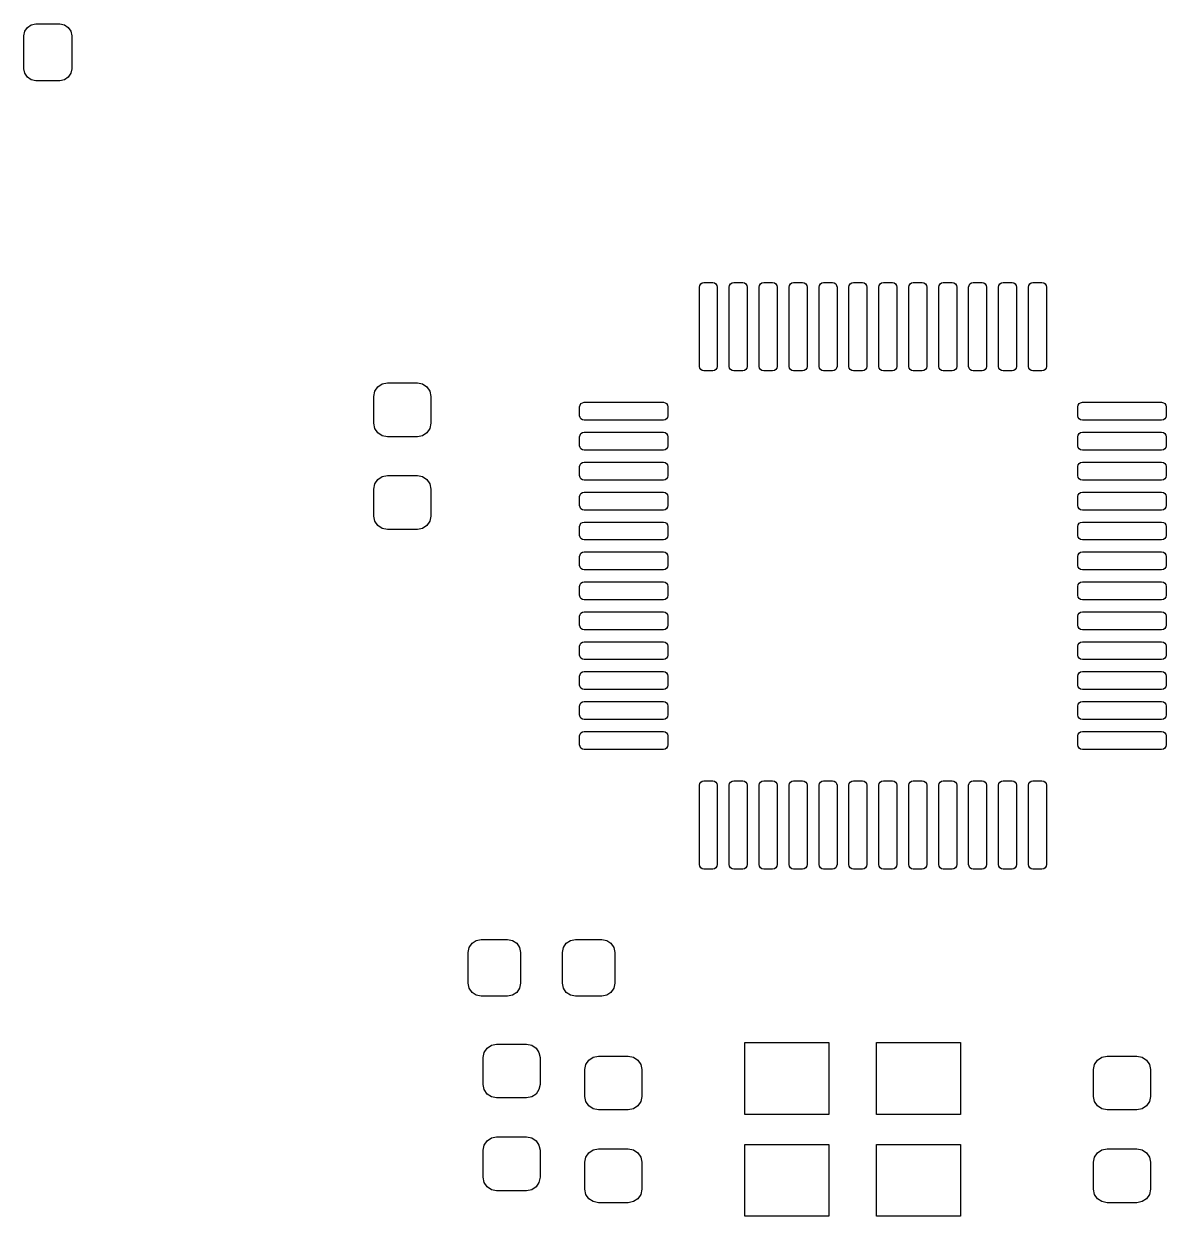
# Model space of a CAD drawing. Extents: x 107.3 to 199.4, y -97.4 to -51.6.
# Drawn here: x 130.15 to 149.24, y -95.95 to -76.02 of the extents above; entities that cross this region are included whole.
import ezdxf

# ---------------------------------------------------------------- set-up
doc = ezdxf.new("R2010")
doc.units = 0
doc.layers.add('BLACK', color=7, linetype='CONTINUOUS')

msp = doc.modelspace()

# ---------------------------------------------------------------- linework, layer by layer
at = {"layer": 'BLACK', "linetype": 'CONTINUOUS'}
for p, q in [((130.165224, -76.148463), (130.208579, -76.083579)), ((130.208579, -76.083579), (130.273463, -76.040224)), ((130.273463, -76.040224), (130.35, -76.025)), ((130.35, -76.025), (130.75, -76.025)), ((130.75, -76.025), (130.826537, -76.040224)), ((130.826537, -76.040224), (130.891421, -76.083579)), ((130.891421, -76.083579), (130.934776, -76.148463)), ((130.15, -76.225), (130.165224, -76.148463)), ((130.15, -76.775), (130.15, -76.225)), ((130.934776, -76.148463), (130.95, -76.225)), ((130.95, -76.225), (130.95, -76.775)), ((130.165224, -76.851537), (130.15, -76.775)), ((130.208579, -76.916421), (130.165224, -76.851537)), ((130.934776, -76.851537), (130.891421, -76.916421)), ((130.95, -76.775), (130.934776, -76.851537)), ((130.273463, -76.959776), (130.208579, -76.916421)), ((130.35, -76.975), (130.273463, -76.959776)), ((130.75, -76.975), (130.35, -76.975)), ((130.826537, -76.959776), (130.75, -76.975)), ((130.891421, -76.916421), (130.826537, -76.959776)), ((141.4375, -80.425), (141.443209, -80.396299)), ((141.4375, -81.75), (141.4375, -80.425)), ((141.443209, -80.396299), (141.459467, -80.371967)), ((141.459467, -80.371967), (141.483799, -80.355709)), ((141.483799, -80.355709), (141.5125, -80.35)), ((141.5125, -80.35), (141.6625, -80.35)), ((141.6625, -80.35), (141.691201, -80.355709)), ((141.691201, -80.355709), (141.715533, -80.371967)), ((141.715533, -80.371967), (141.731791, -80.396299)), ((141.731791, -80.396299), (141.7375, -80.425)), ((141.7375, -80.425), (141.7375, -81.75)), ((141.9375, -80.425), (141.943209, -80.396299)), ((141.9375, -81.75), (141.9375, -80.425)), ((141.943209, -80.396299), (141.959467, -80.371967)), ((141.959467, -80.371967), (141.983799, -80.355709)), ((141.983799, -80.355709), (142.0125, -80.35)), ((142.0125, -80.35), (142.1625, -80.35)), ((142.1625, -80.35), (142.191201, -80.355709)), ((142.191201, -80.355709), (142.215533, -80.371967)), ((142.215533, -80.371967), (142.231791, -80.396299)), ((142.231791, -80.396299), (142.2375, -80.425)), ((142.2375, -80.425), (142.2375, -81.75)), ((142.4375, -80.425), (142.443209, -80.396299)), ((142.4375, -81.75), (142.4375, -80.425)), ((142.443209, -80.396299), (142.459467, -80.371967)), ((142.459467, -80.371967), (142.483799, -80.355709)), ((142.483799, -80.355709), (142.5125, -80.35)), ((142.5125, -80.35), (142.6625, -80.35)), ((142.6625, -80.35), (142.691201, -80.355709)), ((142.691201, -80.355709), (142.715533, -80.371967)), ((142.715533, -80.371967), (142.731791, -80.396299)), ((142.731791, -80.396299), (142.7375, -80.425)), ((142.7375, -80.425), (142.7375, -81.75)), ((142.9375, -80.425), (142.943209, -80.396299)), ((142.9375, -81.75), (142.9375, -80.425)), ((142.943209, -80.396299), (142.959467, -80.371967)), ((142.959467, -80.371967), (142.983799, -80.355709)), ((142.983799, -80.355709), (143.0125, -80.35)), ((143.0125, -80.35), (143.1625, -80.35)), ((143.1625, -80.35), (143.191201, -80.355709)), ((143.191201, -80.355709), (143.215533, -80.371967)), ((143.215533, -80.371967), (143.231791, -80.396299)), ((143.231791, -80.396299), (143.2375, -80.425)), ((143.2375, -80.425), (143.2375, -81.75)), ((143.4375, -80.425), (143.443209, -80.396299)), ((143.4375, -81.75), (143.4375, -80.425)), ((143.443209, -80.396299), (143.459467, -80.371967)), ((143.459467, -80.371967), (143.483799, -80.355709)), ((143.483799, -80.355709), (143.5125, -80.35)), ((143.5125, -80.35), (143.6625, -80.35)), ((143.6625, -80.35), (143.691201, -80.355709)), ((143.691201, -80.355709), (143.715533, -80.371967)), ((143.715533, -80.371967), (143.731791, -80.396299)), ((143.731791, -80.396299), (143.7375, -80.425)), ((143.7375, -80.425), (143.7375, -81.75)), ((143.9375, -80.425), (143.943209, -80.396299)), ((143.9375, -81.75), (143.9375, -80.425)), ((143.943209, -80.396299), (143.959467, -80.371967)), ((143.959467, -80.371967), (143.983799, -80.355709)), ((143.983799, -80.355709), (144.0125, -80.35)), ((144.0125, -80.35), (144.1625, -80.35)), ((144.1625, -80.35), (144.191201, -80.355709)), ((144.191201, -80.355709), (144.215533, -80.371967)), ((144.215533, -80.371967), (144.231791, -80.396299)), ((144.231791, -80.396299), (144.2375, -80.425)), ((144.2375, -80.425), (144.2375, -81.75)), ((144.4375, -80.425), (144.443209, -80.396299)), ((144.4375, -81.75), (144.4375, -80.425)), ((144.443209, -80.396299), (144.459467, -80.371967)), ((144.459467, -80.371967), (144.483799, -80.355709)), ((144.483799, -80.355709), (144.5125, -80.35)), ((144.5125, -80.35), (144.6625, -80.35)), ((144.6625, -80.35), (144.691201, -80.355709)), ((144.691201, -80.355709), (144.715533, -80.371967)), ((144.715533, -80.371967), (144.731791, -80.396299)), ((144.731791, -80.396299), (144.7375, -80.425)), ((144.7375, -80.425), (144.7375, -81.75)), ((144.9375, -80.425), (144.943209, -80.396299)), ((144.9375, -81.75), (144.9375, -80.425)), ((144.943209, -80.396299), (144.959467, -80.371967)), ((144.959467, -80.371967), (144.983799, -80.355709)), ((144.983799, -80.355709), (145.0125, -80.35)), ((145.0125, -80.35), (145.1625, -80.35)), ((145.1625, -80.35), (145.191201, -80.355709)), ((145.191201, -80.355709), (145.215533, -80.371967)), ((145.215533, -80.371967), (145.231791, -80.396299)), ((145.231791, -80.396299), (145.2375, -80.425)), ((145.2375, -80.425), (145.2375, -81.75)), ((145.4375, -80.425), (145.443209, -80.396299)), ((145.4375, -81.75), (145.4375, -80.425)), ((145.443209, -80.396299), (145.459467, -80.371967)), ((145.459467, -80.371967), (145.483799, -80.355709)), ((145.483799, -80.355709), (145.5125, -80.35)), ((145.5125, -80.35), (145.6625, -80.35)), ((145.6625, -80.35), (145.691201, -80.355709)), ((145.691201, -80.355709), (145.715533, -80.371967)), ((145.715533, -80.371967), (145.731791, -80.396299)), ((145.731791, -80.396299), (145.7375, -80.425)), ((145.7375, -80.425), (145.7375, -81.75)), ((145.9375, -80.425), (145.943209, -80.396299)), ((145.9375, -81.75), (145.9375, -80.425)), ((145.943209, -80.396299), (145.959467, -80.371967)), ((145.959467, -80.371967), (145.983799, -80.355709)), ((145.983799, -80.355709), (146.0125, -80.35)), ((146.0125, -80.35), (146.1625, -80.35)), ((146.1625, -80.35), (146.191201, -80.355709)), ((146.191201, -80.355709), (146.215533, -80.371967)), ((146.215533, -80.371967), (146.231791, -80.396299)), ((146.231791, -80.396299), (146.2375, -80.425)), ((146.2375, -80.425), (146.2375, -81.75)), ((146.4375, -80.425), (146.443209, -80.396299)), ((146.4375, -81.75), (146.4375, -80.425)), ((146.443209, -80.396299), (146.459467, -80.371967)), ((146.459467, -80.371967), (146.483799, -80.355709)), ((146.483799, -80.355709), (146.5125, -80.35)), ((146.5125, -80.35), (146.6625, -80.35)), ((146.6625, -80.35), (146.691201, -80.355709)), ((146.691201, -80.355709), (146.715533, -80.371967)), ((146.715533, -80.371967), (146.731791, -80.396299)), ((146.731791, -80.396299), (146.7375, -80.425)), ((146.7375, -80.425), (146.7375, -81.75)), ((146.9375, -80.425), (146.943209, -80.396299)), ((146.9375, -81.75), (146.9375, -80.425)), ((146.943209, -80.396299), (146.959467, -80.371967)), ((146.959467, -80.371967), (146.983799, -80.355709)), ((146.983799, -80.355709), (147.0125, -80.35)), ((147.0125, -80.35), (147.1625, -80.35)), ((147.1625, -80.35), (147.191201, -80.355709)), ((147.191201, -80.355709), (147.215533, -80.371967)), ((147.215533, -80.371967), (147.231791, -80.396299)), ((147.231791, -80.396299), (147.2375, -80.425)), ((147.2375, -80.425), (147.2375, -81.75)), ((141.443209, -81.778701), (141.4375, -81.75)), ((141.459467, -81.803033), (141.443209, -81.778701)), ((141.483799, -81.819291), (141.459467, -81.803033)), ((141.5125, -81.825), (141.483799, -81.819291)), ((141.6625, -81.825), (141.5125, -81.825)), ((141.691201, -81.819291), (141.6625, -81.825)), ((141.715533, -81.803033), (141.691201, -81.819291)), ((141.731791, -81.778701), (141.715533, -81.803033)), ((141.7375, -81.75), (141.731791, -81.778701)), ((141.943209, -81.778701), (141.9375, -81.75)), ((141.959467, -81.803033), (141.943209, -81.778701)), ((141.983799, -81.819291), (141.959467, -81.803033)), ((142.0125, -81.825), (141.983799, -81.819291)), ((142.1625, -81.825), (142.0125, -81.825)), ((142.191201, -81.819291), (142.1625, -81.825)), ((142.215533, -81.803033), (142.191201, -81.819291)), ((142.231791, -81.778701), (142.215533, -81.803033)), ((142.2375, -81.75), (142.231791, -81.778701)), ((142.443209, -81.778701), (142.4375, -81.75)), ((142.459467, -81.803033), (142.443209, -81.778701)), ((142.483799, -81.819291), (142.459467, -81.803033)), ((142.5125, -81.825), (142.483799, -81.819291)), ((142.6625, -81.825), (142.5125, -81.825)), ((142.691201, -81.819291), (142.6625, -81.825)), ((142.715533, -81.803033), (142.691201, -81.819291)), ((142.731791, -81.778701), (142.715533, -81.803033)), ((142.7375, -81.75), (142.731791, -81.778701)), ((142.943209, -81.778701), (142.9375, -81.75)), ((142.959467, -81.803033), (142.943209, -81.778701)), ((142.983799, -81.819291), (142.959467, -81.803033)), ((143.0125, -81.825), (142.983799, -81.819291)), ((143.1625, -81.825), (143.0125, -81.825)), ((143.191201, -81.819291), (143.1625, -81.825)), ((143.215533, -81.803033), (143.191201, -81.819291)), ((143.231791, -81.778701), (143.215533, -81.803033)), ((143.2375, -81.75), (143.231791, -81.778701)), ((143.443209, -81.778701), (143.4375, -81.75)), ((143.459467, -81.803033), (143.443209, -81.778701)), ((143.483799, -81.819291), (143.459467, -81.803033)), ((143.5125, -81.825), (143.483799, -81.819291)), ((143.6625, -81.825), (143.5125, -81.825)), ((143.691201, -81.819291), (143.6625, -81.825)), ((143.715533, -81.803033), (143.691201, -81.819291)), ((143.731791, -81.778701), (143.715533, -81.803033)), ((143.7375, -81.75), (143.731791, -81.778701)), ((143.943209, -81.778701), (143.9375, -81.75)), ((143.959467, -81.803033), (143.943209, -81.778701)), ((143.983799, -81.819291), (143.959467, -81.803033)), ((144.0125, -81.825), (143.983799, -81.819291)), ((144.1625, -81.825), (144.0125, -81.825)), ((144.191201, -81.819291), (144.1625, -81.825)), ((144.215533, -81.803033), (144.191201, -81.819291)), ((144.231791, -81.778701), (144.215533, -81.803033)), ((144.2375, -81.75), (144.231791, -81.778701)), ((144.443209, -81.778701), (144.4375, -81.75)), ((144.459467, -81.803033), (144.443209, -81.778701)), ((144.483799, -81.819291), (144.459467, -81.803033)), ((144.5125, -81.825), (144.483799, -81.819291)), ((144.6625, -81.825), (144.5125, -81.825)), ((144.691201, -81.819291), (144.6625, -81.825)), ((144.715533, -81.803033), (144.691201, -81.819291)), ((144.731791, -81.778701), (144.715533, -81.803033)), ((144.7375, -81.75), (144.731791, -81.778701)), ((144.943209, -81.778701), (144.9375, -81.75)), ((144.959467, -81.803033), (144.943209, -81.778701)), ((144.983799, -81.819291), (144.959467, -81.803033)), ((145.0125, -81.825), (144.983799, -81.819291)), ((145.1625, -81.825), (145.0125, -81.825)), ((145.191201, -81.819291), (145.1625, -81.825)), ((145.215533, -81.803033), (145.191201, -81.819291)), ((145.231791, -81.778701), (145.215533, -81.803033)), ((145.2375, -81.75), (145.231791, -81.778701)), ((145.443209, -81.778701), (145.4375, -81.75)), ((145.459467, -81.803033), (145.443209, -81.778701)), ((145.483799, -81.819291), (145.459467, -81.803033)), ((145.5125, -81.825), (145.483799, -81.819291)), ((145.6625, -81.825), (145.5125, -81.825)), ((145.691201, -81.819291), (145.6625, -81.825)), ((145.715533, -81.803033), (145.691201, -81.819291)), ((145.731791, -81.778701), (145.715533, -81.803033)), ((145.7375, -81.75), (145.731791, -81.778701)), ((145.943209, -81.778701), (145.9375, -81.75)), ((145.959467, -81.803033), (145.943209, -81.778701)), ((145.983799, -81.819291), (145.959467, -81.803033)), ((146.0125, -81.825), (145.983799, -81.819291)), ((146.1625, -81.825), (146.0125, -81.825)), ((146.191201, -81.819291), (146.1625, -81.825)), ((146.215533, -81.803033), (146.191201, -81.819291)), ((146.231791, -81.778701), (146.215533, -81.803033)), ((146.2375, -81.75), (146.231791, -81.778701)), ((146.443209, -81.778701), (146.4375, -81.75)), ((146.459467, -81.803033), (146.443209, -81.778701)), ((146.483799, -81.819291), (146.459467, -81.803033)), ((146.5125, -81.825), (146.483799, -81.819291)), ((146.6625, -81.825), (146.5125, -81.825)), ((146.691201, -81.819291), (146.6625, -81.825)), ((146.715533, -81.803033), (146.691201, -81.819291)), ((146.731791, -81.778701), (146.715533, -81.803033)), ((146.7375, -81.75), (146.731791, -81.778701)), ((146.943209, -81.778701), (146.9375, -81.75)), ((146.959467, -81.803033), (146.943209, -81.778701)), ((146.983799, -81.819291), (146.959467, -81.803033)), ((147.0125, -81.825), (146.983799, -81.819291)), ((147.1625, -81.825), (147.0125, -81.825)), ((147.191201, -81.819291), (147.1625, -81.825)), ((147.215533, -81.803033), (147.191201, -81.819291)), ((147.231791, -81.778701), (147.215533, -81.803033)), ((147.2375, -81.75), (147.231791, -81.778701)), ((136.017127, -82.163896), (136.065901, -82.090901)), ((136.065901, -82.090901), (136.138896, -82.042127)), ((136.138896, -82.042127), (136.225, -82.025)), ((136.225, -82.025), (136.725, -82.025)), ((136.725, -82.025), (136.811104, -82.042127)), ((136.811104, -82.042127), (136.884099, -82.090901)), ((136.884099, -82.090901), (136.932873, -82.163896)), ((136, -82.25), (136.017127, -82.163896)), ((136, -82.7), (136, -82.25)), ((136.932873, -82.163896), (136.95, -82.25)), ((136.95, -82.25), (136.95, -82.7)), ((139.4375, -82.425), (139.443209, -82.396299)), ((139.4375, -82.575), (139.4375, -82.425)), ((139.443209, -82.396299), (139.459467, -82.371967)), ((139.459467, -82.371967), (139.483799, -82.355709)), ((139.483799, -82.355709), (139.5125, -82.35)), ((139.5125, -82.35), (140.8375, -82.35)), ((140.8375, -82.35), (140.866201, -82.355709)), ((140.866201, -82.355709), (140.890533, -82.371967)), ((140.890533, -82.371967), (140.906791, -82.396299)), ((140.906791, -82.396299), (140.9125, -82.425)), ((140.9125, -82.425), (140.9125, -82.575)), ((147.7625, -82.425), (147.768209, -82.396299)), ((147.7625, -82.575), (147.7625, -82.425)), ((147.768209, -82.396299), (147.784467, -82.371967)), ((147.784467, -82.371967), (147.808799, -82.355709)), ((147.808799, -82.355709), (147.8375, -82.35)), ((147.8375, -82.35), (149.1625, -82.35)), ((149.1625, -82.35), (149.191201, -82.355709)), ((149.191201, -82.355709), (149.215533, -82.371967)), ((149.215533, -82.371967), (149.231791, -82.396299)), ((149.231791, -82.396299), (149.2375, -82.425)), ((149.2375, -82.425), (149.2375, -82.575)), ((139.443209, -82.603701), (139.4375, -82.575)), ((139.459467, -82.628033), (139.443209, -82.603701)), ((139.483799, -82.644291), (139.459467, -82.628033)), ((139.5125, -82.65), (139.483799, -82.644291)), ((140.8375, -82.65), (139.5125, -82.65)), ((140.866201, -82.644291), (140.8375, -82.65)), ((140.890533, -82.628033), (140.866201, -82.644291)), ((140.906791, -82.603701), (140.890533, -82.628033)), ((140.9125, -82.575), (140.906791, -82.603701)), ((147.768209, -82.603701), (147.7625, -82.575)), ((147.784467, -82.628033), (147.768209, -82.603701)), ((147.808799, -82.644291), (147.784467, -82.628033)), ((147.8375, -82.65), (147.808799, -82.644291)), ((149.1625, -82.65), (147.8375, -82.65)), ((149.191201, -82.644291), (149.1625, -82.65)), ((149.215533, -82.628033), (149.191201, -82.644291)), ((149.231791, -82.603701), (149.215533, -82.628033)), ((149.2375, -82.575), (149.231791, -82.603701)), ((136.017127, -82.786104), (136, -82.7)), ((136.065901, -82.859099), (136.017127, -82.786104)), ((136.138896, -82.907873), (136.065901, -82.859099)), ((136.884099, -82.859099), (136.811104, -82.907873)), ((136.932873, -82.786104), (136.884099, -82.859099)), ((136.95, -82.7), (136.932873, -82.786104)), ((139.443209, -82.896299), (139.459467, -82.871967)), ((139.459467, -82.871967), (139.483799, -82.855709)), ((139.483799, -82.855709), (139.5125, -82.85)), ((139.5125, -82.85), (140.8375, -82.85)), ((140.8375, -82.85), (140.866201, -82.855709)), ((140.866201, -82.855709), (140.890533, -82.871967)), ((140.890533, -82.871967), (140.906791, -82.896299)), ((147.768209, -82.896299), (147.784467, -82.871967)), ((147.784467, -82.871967), (147.808799, -82.855709)), ((147.808799, -82.855709), (147.8375, -82.85)), ((147.8375, -82.85), (149.1625, -82.85)), ((149.1625, -82.85), (149.191201, -82.855709)), ((149.191201, -82.855709), (149.215533, -82.871967)), ((149.215533, -82.871967), (149.231791, -82.896299)), ((136.225, -82.925), (136.138896, -82.907873)), ((136.725, -82.925), (136.225, -82.925)), ((136.811104, -82.907873), (136.725, -82.925)), ((139.4375, -82.925), (139.443209, -82.896299)), ((139.4375, -83.075), (139.4375, -82.925)), ((139.443209, -83.103701), (139.4375, -83.075)), ((140.906791, -82.896299), (140.9125, -82.925)), ((140.9125, -83.075), (140.906791, -83.103701)), ((140.9125, -82.925), (140.9125, -83.075)), ((147.7625, -82.925), (147.768209, -82.896299)), ((147.7625, -83.075), (147.7625, -82.925)), ((147.768209, -83.103701), (147.7625, -83.075)), ((149.231791, -82.896299), (149.2375, -82.925)), ((149.2375, -83.075), (149.231791, -83.103701)), ((149.2375, -82.925), (149.2375, -83.075)), ((139.459467, -83.128033), (139.443209, -83.103701)), ((139.483799, -83.144291), (139.459467, -83.128033)), ((139.5125, -83.15), (139.483799, -83.144291)), ((140.8375, -83.15), (139.5125, -83.15)), ((140.866201, -83.144291), (140.8375, -83.15)), ((140.890533, -83.128033), (140.866201, -83.144291)), ((140.906791, -83.103701), (140.890533, -83.128033)), ((147.784467, -83.128033), (147.768209, -83.103701)), ((147.808799, -83.144291), (147.784467, -83.128033)), ((147.8375, -83.15), (147.808799, -83.144291)), ((149.1625, -83.15), (147.8375, -83.15)), ((149.191201, -83.144291), (149.1625, -83.15)), ((149.215533, -83.128033), (149.191201, -83.144291)), ((149.231791, -83.103701), (149.215533, -83.128033)), ((139.4375, -83.425), (139.443209, -83.396299)), ((139.4375, -83.575), (139.4375, -83.425)), ((139.443209, -83.396299), (139.459467, -83.371967)), ((139.459467, -83.371967), (139.483799, -83.355709)), ((139.483799, -83.355709), (139.5125, -83.35)), ((139.5125, -83.35), (140.8375, -83.35)), ((140.8375, -83.35), (140.866201, -83.355709)), ((140.866201, -83.355709), (140.890533, -83.371967)), ((140.890533, -83.371967), (140.906791, -83.396299)), ((140.906791, -83.396299), (140.9125, -83.425)), ((140.9125, -83.425), (140.9125, -83.575)), ((147.7625, -83.425), (147.768209, -83.396299)), ((147.7625, -83.575), (147.7625, -83.425)), ((147.768209, -83.396299), (147.784467, -83.371967)), ((147.784467, -83.371967), (147.808799, -83.355709)), ((147.808799, -83.355709), (147.8375, -83.35)), ((147.8375, -83.35), (149.1625, -83.35)), ((149.1625, -83.35), (149.191201, -83.355709)), ((149.191201, -83.355709), (149.215533, -83.371967)), ((149.215533, -83.371967), (149.231791, -83.396299)), ((149.231791, -83.396299), (149.2375, -83.425)), ((149.2375, -83.425), (149.2375, -83.575)), ((136.017127, -83.713896), (136.065901, -83.640901)), ((136.065901, -83.640901), (136.138896, -83.592127)), ((136.138896, -83.592127), (136.225, -83.575)), ((136.225, -83.575), (136.725, -83.575)), ((136.725, -83.575), (136.811104, -83.592127)), ((136.811104, -83.592127), (136.884099, -83.640901)), ((136.884099, -83.640901), (136.932873, -83.713896)), ((139.443209, -83.603701), (139.4375, -83.575)), ((139.459467, -83.628033), (139.443209, -83.603701)), ((139.483799, -83.644291), (139.459467, -83.628033)), ((139.5125, -83.65), (139.483799, -83.644291)), ((140.8375, -83.65), (139.5125, -83.65)), ((140.866201, -83.644291), (140.8375, -83.65)), ((140.890533, -83.628033), (140.866201, -83.644291)), ((140.906791, -83.603701), (140.890533, -83.628033)), ((140.9125, -83.575), (140.906791, -83.603701)), ((147.768209, -83.603701), (147.7625, -83.575)), ((147.784467, -83.628033), (147.768209, -83.603701)), ((147.808799, -83.644291), (147.784467, -83.628033)), ((147.8375, -83.65), (147.808799, -83.644291)), ((149.1625, -83.65), (147.8375, -83.65)), ((149.191201, -83.644291), (149.1625, -83.65)), ((149.215533, -83.628033), (149.191201, -83.644291)), ((149.231791, -83.603701), (149.215533, -83.628033)), ((149.2375, -83.575), (149.231791, -83.603701)), ((136, -83.8), (136.017127, -83.713896)), ((136, -84.25), (136, -83.8)), ((136.932873, -83.713896), (136.95, -83.8)), ((136.95, -83.8), (136.95, -84.25)), ((139.443209, -83.896299), (139.459467, -83.871967)), ((139.459467, -83.871967), (139.483799, -83.855709)), ((139.483799, -83.855709), (139.5125, -83.85)), ((139.5125, -83.85), (140.8375, -83.85)), ((140.8375, -83.85), (140.866201, -83.855709)), ((140.866201, -83.855709), (140.890533, -83.871967)), ((140.890533, -83.871967), (140.906791, -83.896299)), ((147.768209, -83.896299), (147.784467, -83.871967)), ((147.784467, -83.871967), (147.808799, -83.855709)), ((147.808799, -83.855709), (147.8375, -83.85)), ((147.8375, -83.85), (149.1625, -83.85)), ((149.1625, -83.85), (149.191201, -83.855709)), ((149.191201, -83.855709), (149.215533, -83.871967)), ((149.215533, -83.871967), (149.231791, -83.896299)), ((139.4375, -83.925), (139.443209, -83.896299)), ((139.4375, -84.075), (139.4375, -83.925)), ((139.443209, -84.103701), (139.4375, -84.075)), ((140.906791, -83.896299), (140.9125, -83.925)), ((140.9125, -84.075), (140.906791, -84.103701)), ((140.9125, -83.925), (140.9125, -84.075)), ((147.7625, -83.925), (147.768209, -83.896299)), ((147.7625, -84.075), (147.7625, -83.925)), ((147.768209, -84.103701), (147.7625, -84.075)), ((149.231791, -83.896299), (149.2375, -83.925)), ((149.2375, -84.075), (149.231791, -84.103701)), ((149.2375, -83.925), (149.2375, -84.075)), ((136.017127, -84.336104), (136, -84.25)), ((136.95, -84.25), (136.932873, -84.336104)), ((139.459467, -84.128033), (139.443209, -84.103701)), ((139.483799, -84.144291), (139.459467, -84.128033)), ((139.5125, -84.15), (139.483799, -84.144291)), ((140.8375, -84.15), (139.5125, -84.15)), ((140.866201, -84.144291), (140.8375, -84.15)), ((140.890533, -84.128033), (140.866201, -84.144291)), ((140.906791, -84.103701), (140.890533, -84.128033)), ((147.784467, -84.128033), (147.768209, -84.103701)), ((147.808799, -84.144291), (147.784467, -84.128033)), ((147.8375, -84.15), (147.808799, -84.144291)), ((149.1625, -84.15), (147.8375, -84.15)), ((149.191201, -84.144291), (149.1625, -84.15)), ((149.215533, -84.128033), (149.191201, -84.144291)), ((149.231791, -84.103701), (149.215533, -84.128033)), ((136.065901, -84.409099), (136.017127, -84.336104)), ((136.138896, -84.457873), (136.065901, -84.409099)), ((136.225, -84.475), (136.138896, -84.457873)), ((136.725, -84.475), (136.225, -84.475)), ((136.811104, -84.457873), (136.725, -84.475)), ((136.884099, -84.409099), (136.811104, -84.457873)), ((136.932873, -84.336104), (136.884099, -84.409099)), ((139.4375, -84.425), (139.443209, -84.396299)), ((139.4375, -84.575), (139.4375, -84.425)), ((139.443209, -84.396299), (139.459467, -84.371967)), ((139.459467, -84.371967), (139.483799, -84.355709)), ((139.483799, -84.355709), (139.5125, -84.35)), ((139.5125, -84.35), (140.8375, -84.35)), ((140.8375, -84.35), (140.866201, -84.355709)), ((140.866201, -84.355709), (140.890533, -84.371967)), ((140.890533, -84.371967), (140.906791, -84.396299)), ((140.906791, -84.396299), (140.9125, -84.425)), ((140.9125, -84.425), (140.9125, -84.575)), ((147.7625, -84.425), (147.768209, -84.396299)), ((147.7625, -84.575), (147.7625, -84.425)), ((147.768209, -84.396299), (147.784467, -84.371967)), ((147.784467, -84.371967), (147.808799, -84.355709)), ((147.808799, -84.355709), (147.8375, -84.35)), ((147.8375, -84.35), (149.1625, -84.35)), ((149.1625, -84.35), (149.191201, -84.355709)), ((149.191201, -84.355709), (149.215533, -84.371967)), ((149.215533, -84.371967), (149.231791, -84.396299)), ((149.231791, -84.396299), (149.2375, -84.425)), ((149.2375, -84.425), (149.2375, -84.575)), ((139.443209, -84.603701), (139.4375, -84.575)), ((139.459467, -84.628033), (139.443209, -84.603701)), ((139.483799, -84.644291), (139.459467, -84.628033)), ((139.5125, -84.65), (139.483799, -84.644291)), ((140.8375, -84.65), (139.5125, -84.65)), ((140.866201, -84.644291), (140.8375, -84.65)), ((140.890533, -84.628033), (140.866201, -84.644291)), ((140.906791, -84.603701), (140.890533, -84.628033)), ((140.9125, -84.575), (140.906791, -84.603701)), ((147.768209, -84.603701), (147.7625, -84.575)), ((147.784467, -84.628033), (147.768209, -84.603701)), ((147.808799, -84.644291), (147.784467, -84.628033)), ((147.8375, -84.65), (147.808799, -84.644291)), ((149.1625, -84.65), (147.8375, -84.65)), ((149.191201, -84.644291), (149.1625, -84.65)), ((149.215533, -84.628033), (149.191201, -84.644291)), ((149.231791, -84.603701), (149.215533, -84.628033)), ((149.2375, -84.575), (149.231791, -84.603701)), ((139.443209, -84.896299), (139.459467, -84.871967)), ((139.459467, -84.871967), (139.483799, -84.855709)), ((139.483799, -84.855709), (139.5125, -84.85)), ((139.5125, -84.85), (140.8375, -84.85)), ((140.8375, -84.85), (140.866201, -84.855709)), ((140.866201, -84.855709), (140.890533, -84.871967)), ((140.890533, -84.871967), (140.906791, -84.896299)), ((147.768209, -84.896299), (147.784467, -84.871967)), ((147.784467, -84.871967), (147.808799, -84.855709)), ((147.808799, -84.855709), (147.8375, -84.85)), ((147.8375, -84.85), (149.1625, -84.85)), ((149.1625, -84.85), (149.191201, -84.855709)), ((149.191201, -84.855709), (149.215533, -84.871967)), ((149.215533, -84.871967), (149.231791, -84.896299)), ((139.4375, -84.925), (139.443209, -84.896299)), ((139.4375, -85.075), (139.4375, -84.925)), ((139.443209, -85.103701), (139.4375, -85.075)), ((140.906791, -84.896299), (140.9125, -84.925)), ((140.9125, -85.075), (140.906791, -85.103701)), ((140.9125, -84.925), (140.9125, -85.075)), ((147.7625, -84.925), (147.768209, -84.896299)), ((147.7625, -85.075), (147.7625, -84.925)), ((147.768209, -85.103701), (147.7625, -85.075)), ((149.231791, -84.896299), (149.2375, -84.925)), ((149.2375, -85.075), (149.231791, -85.103701)), ((149.2375, -84.925), (149.2375, -85.075)), ((139.459467, -85.128033), (139.443209, -85.103701)), ((139.483799, -85.144291), (139.459467, -85.128033)), ((139.5125, -85.15), (139.483799, -85.144291)), ((140.8375, -85.15), (139.5125, -85.15)), ((140.866201, -85.144291), (140.8375, -85.15)), ((140.890533, -85.128033), (140.866201, -85.144291)), ((140.906791, -85.103701), (140.890533, -85.128033)), ((147.784467, -85.128033), (147.768209, -85.103701)), ((147.808799, -85.144291), (147.784467, -85.128033)), ((147.8375, -85.15), (147.808799, -85.144291)), ((149.1625, -85.15), (147.8375, -85.15)), ((149.191201, -85.144291), (149.1625, -85.15)), ((149.215533, -85.128033), (149.191201, -85.144291)), ((149.231791, -85.103701), (149.215533, -85.128033)), ((139.4375, -85.425), (139.443209, -85.396299)), ((139.4375, -85.575), (139.4375, -85.425)), ((139.443209, -85.396299), (139.459467, -85.371967)), ((139.459467, -85.371967), (139.483799, -85.355709)), ((139.483799, -85.355709), (139.5125, -85.35)), ((139.5125, -85.35), (140.8375, -85.35)), ((140.8375, -85.35), (140.866201, -85.355709)), ((140.866201, -85.355709), (140.890533, -85.371967)), ((140.890533, -85.371967), (140.906791, -85.396299)), ((140.906791, -85.396299), (140.9125, -85.425)), ((140.9125, -85.425), (140.9125, -85.575)), ((147.7625, -85.425), (147.768209, -85.396299)), ((147.7625, -85.575), (147.7625, -85.425)), ((147.768209, -85.396299), (147.784467, -85.371967)), ((147.784467, -85.371967), (147.808799, -85.355709)), ((147.808799, -85.355709), (147.8375, -85.35)), ((147.8375, -85.35), (149.1625, -85.35)), ((149.1625, -85.35), (149.191201, -85.355709)), ((149.191201, -85.355709), (149.215533, -85.371967)), ((149.215533, -85.371967), (149.231791, -85.396299)), ((149.231791, -85.396299), (149.2375, -85.425)), ((149.2375, -85.425), (149.2375, -85.575)), ((139.443209, -85.603701), (139.4375, -85.575)), ((139.459467, -85.628033), (139.443209, -85.603701)), ((139.483799, -85.644291), (139.459467, -85.628033)), ((139.5125, -85.65), (139.483799, -85.644291)), ((140.8375, -85.65), (139.5125, -85.65)), ((140.866201, -85.644291), (140.8375, -85.65)), ((140.890533, -85.628033), (140.866201, -85.644291)), ((140.906791, -85.603701), (140.890533, -85.628033)), ((140.9125, -85.575), (140.906791, -85.603701)), ((147.768209, -85.603701), (147.7625, -85.575)), ((147.784467, -85.628033), (147.768209, -85.603701)), ((147.808799, -85.644291), (147.784467, -85.628033)), ((147.8375, -85.65), (147.808799, -85.644291)), ((149.1625, -85.65), (147.8375, -85.65)), ((149.191201, -85.644291), (149.1625, -85.65)), ((149.215533, -85.628033), (149.191201, -85.644291)), ((149.231791, -85.603701), (149.215533, -85.628033)), ((149.2375, -85.575), (149.231791, -85.603701)), ((139.443209, -85.896299), (139.459467, -85.871967)), ((139.459467, -85.871967), (139.483799, -85.855709)), ((139.483799, -85.855709), (139.5125, -85.85)), ((139.5125, -85.85), (140.8375, -85.85)), ((140.8375, -85.85), (140.866201, -85.855709)), ((140.866201, -85.855709), (140.890533, -85.871967)), ((140.890533, -85.871967), (140.906791, -85.896299)), ((147.768209, -85.896299), (147.784467, -85.871967)), ((147.784467, -85.871967), (147.808799, -85.855709)), ((147.808799, -85.855709), (147.8375, -85.85)), ((147.8375, -85.85), (149.1625, -85.85)), ((149.1625, -85.85), (149.191201, -85.855709)), ((149.191201, -85.855709), (149.215533, -85.871967)), ((149.215533, -85.871967), (149.231791, -85.896299)), ((139.4375, -85.925), (139.443209, -85.896299)), ((139.4375, -86.075), (139.4375, -85.925)), ((139.443209, -86.103701), (139.4375, -86.075)), ((140.906791, -85.896299), (140.9125, -85.925)), ((140.9125, -86.075), (140.906791, -86.103701)), ((140.9125, -85.925), (140.9125, -86.075)), ((147.7625, -85.925), (147.768209, -85.896299)), ((147.7625, -86.075), (147.7625, -85.925)), ((147.768209, -86.103701), (147.7625, -86.075)), ((149.231791, -85.896299), (149.2375, -85.925)), ((149.2375, -86.075), (149.231791, -86.103701)), ((149.2375, -85.925), (149.2375, -86.075)), ((139.459467, -86.128033), (139.443209, -86.103701)), ((139.483799, -86.144291), (139.459467, -86.128033)), ((139.5125, -86.15), (139.483799, -86.144291)), ((140.8375, -86.15), (139.5125, -86.15)), ((140.866201, -86.144291), (140.8375, -86.15)), ((140.890533, -86.128033), (140.866201, -86.144291)), ((140.906791, -86.103701), (140.890533, -86.128033)), ((147.784467, -86.128033), (147.768209, -86.103701)), ((147.808799, -86.144291), (147.784467, -86.128033)), ((147.8375, -86.15), (147.808799, -86.144291)), ((149.1625, -86.15), (147.8375, -86.15)), ((149.191201, -86.144291), (149.1625, -86.15)), ((149.215533, -86.128033), (149.191201, -86.144291)), ((149.231791, -86.103701), (149.215533, -86.128033)), ((139.4375, -86.425), (139.443209, -86.396299)), ((139.4375, -86.575), (139.4375, -86.425)), ((139.443209, -86.396299), (139.459467, -86.371967)), ((139.459467, -86.371967), (139.483799, -86.355709)), ((139.483799, -86.355709), (139.5125, -86.35)), ((139.5125, -86.35), (140.8375, -86.35)), ((140.8375, -86.35), (140.866201, -86.355709)), ((140.866201, -86.355709), (140.890533, -86.371967)), ((140.890533, -86.371967), (140.906791, -86.396299)), ((140.906791, -86.396299), (140.9125, -86.425)), ((140.9125, -86.425), (140.9125, -86.575)), ((147.7625, -86.425), (147.768209, -86.396299)), ((147.7625, -86.575), (147.7625, -86.425)), ((147.768209, -86.396299), (147.784467, -86.371967)), ((147.784467, -86.371967), (147.808799, -86.355709)), ((147.808799, -86.355709), (147.8375, -86.35)), ((147.8375, -86.35), (149.1625, -86.35)), ((149.1625, -86.35), (149.191201, -86.355709)), ((149.191201, -86.355709), (149.215533, -86.371967)), ((149.215533, -86.371967), (149.231791, -86.396299)), ((149.231791, -86.396299), (149.2375, -86.425)), ((149.2375, -86.425), (149.2375, -86.575)), ((139.443209, -86.603701), (139.4375, -86.575)), ((139.459467, -86.628033), (139.443209, -86.603701)), ((139.483799, -86.644291), (139.459467, -86.628033)), ((139.5125, -86.65), (139.483799, -86.644291)), ((140.8375, -86.65), (139.5125, -86.65)), ((140.866201, -86.644291), (140.8375, -86.65)), ((140.890533, -86.628033), (140.866201, -86.644291)), ((140.906791, -86.603701), (140.890533, -86.628033)), ((140.9125, -86.575), (140.906791, -86.603701)), ((147.768209, -86.603701), (147.7625, -86.575)), ((147.784467, -86.628033), (147.768209, -86.603701)), ((147.808799, -86.644291), (147.784467, -86.628033)), ((147.8375, -86.65), (147.808799, -86.644291)), ((149.1625, -86.65), (147.8375, -86.65)), ((149.191201, -86.644291), (149.1625, -86.65)), ((149.215533, -86.628033), (149.191201, -86.644291)), ((149.231791, -86.603701), (149.215533, -86.628033)), ((149.2375, -86.575), (149.231791, -86.603701)), ((139.443209, -86.896299), (139.459467, -86.871967)), ((139.459467, -86.871967), (139.483799, -86.855709)), ((139.483799, -86.855709), (139.5125, -86.85)), ((139.5125, -86.85), (140.8375, -86.85)), ((140.8375, -86.85), (140.866201, -86.855709)), ((140.866201, -86.855709), (140.890533, -86.871967)), ((140.890533, -86.871967), (140.906791, -86.896299)), ((147.768209, -86.896299), (147.784467, -86.871967)), ((147.784467, -86.871967), (147.808799, -86.855709)), ((147.808799, -86.855709), (147.8375, -86.85)), ((147.8375, -86.85), (149.1625, -86.85)), ((149.1625, -86.85), (149.191201, -86.855709)), ((149.191201, -86.855709), (149.215533, -86.871967)), ((149.215533, -86.871967), (149.231791, -86.896299)), ((139.4375, -86.925), (139.443209, -86.896299)), ((139.4375, -87.075), (139.4375, -86.925)), ((140.906791, -86.896299), (140.9125, -86.925)), ((140.9125, -86.925), (140.9125, -87.075)), ((147.7625, -86.925), (147.768209, -86.896299)), ((147.7625, -87.075), (147.7625, -86.925)), ((149.231791, -86.896299), (149.2375, -86.925)), ((149.2375, -86.925), (149.2375, -87.075)), ((139.443209, -87.103701), (139.4375, -87.075)), ((139.459467, -87.128033), (139.443209, -87.103701)), ((139.483799, -87.144291), (139.459467, -87.128033)), ((139.5125, -87.15), (139.483799, -87.144291)), ((140.8375, -87.15), (139.5125, -87.15)), ((140.866201, -87.144291), (140.8375, -87.15)), ((140.890533, -87.128033), (140.866201, -87.144291)), ((140.906791, -87.103701), (140.890533, -87.128033)), ((140.9125, -87.075), (140.906791, -87.103701)), ((147.768209, -87.103701), (147.7625, -87.075)), ((147.784467, -87.128033), (147.768209, -87.103701)), ((147.808799, -87.144291), (147.784467, -87.128033)), ((147.8375, -87.15), (147.808799, -87.144291)), ((149.1625, -87.15), (147.8375, -87.15)), ((149.191201, -87.144291), (149.1625, -87.15)), ((149.215533, -87.128033), (149.191201, -87.144291)), ((149.231791, -87.103701), (149.215533, -87.128033)), ((149.2375, -87.075), (149.231791, -87.103701)), ((139.4375, -87.425), (139.443209, -87.396299)), ((139.4375, -87.575), (139.4375, -87.425)), ((139.443209, -87.396299), (139.459467, -87.371967)), ((139.459467, -87.371967), (139.483799, -87.355709)), ((139.483799, -87.355709), (139.5125, -87.35)), ((139.5125, -87.35), (140.8375, -87.35)), ((140.8375, -87.35), (140.866201, -87.355709)), ((140.866201, -87.355709), (140.890533, -87.371967)), ((140.890533, -87.371967), (140.906791, -87.396299)), ((140.906791, -87.396299), (140.9125, -87.425)), ((140.9125, -87.425), (140.9125, -87.575)), ((147.7625, -87.425), (147.768209, -87.396299)), ((147.7625, -87.575), (147.7625, -87.425)), ((147.768209, -87.396299), (147.784467, -87.371967)), ((147.784467, -87.371967), (147.808799, -87.355709)), ((147.808799, -87.355709), (147.8375, -87.35)), ((147.8375, -87.35), (149.1625, -87.35)), ((149.1625, -87.35), (149.191201, -87.355709)), ((149.191201, -87.355709), (149.215533, -87.371967)), ((149.215533, -87.371967), (149.231791, -87.396299)), ((149.231791, -87.396299), (149.2375, -87.425)), ((149.2375, -87.425), (149.2375, -87.575)), ((139.443209, -87.603701), (139.4375, -87.575)), ((139.459467, -87.628033), (139.443209, -87.603701)), ((139.483799, -87.644291), (139.459467, -87.628033)), ((139.5125, -87.65), (139.483799, -87.644291)), ((140.8375, -87.65), (139.5125, -87.65)), ((140.866201, -87.644291), (140.8375, -87.65)), ((140.890533, -87.628033), (140.866201, -87.644291)), ((140.906791, -87.603701), (140.890533, -87.628033)), ((140.9125, -87.575), (140.906791, -87.603701)), ((147.768209, -87.603701), (147.7625, -87.575)), ((147.784467, -87.628033), (147.768209, -87.603701)), ((147.808799, -87.644291), (147.784467, -87.628033)), ((147.8375, -87.65), (147.808799, -87.644291)), ((149.1625, -87.65), (147.8375, -87.65)), ((149.191201, -87.644291), (149.1625, -87.65)), ((149.215533, -87.628033), (149.191201, -87.644291)), ((149.231791, -87.603701), (149.215533, -87.628033)), ((149.2375, -87.575), (149.231791, -87.603701)), ((139.459467, -87.871967), (139.483799, -87.855709)), ((139.483799, -87.855709), (139.5125, -87.85)), ((139.5125, -87.85), (140.8375, -87.85)), ((140.8375, -87.85), (140.866201, -87.855709)), ((140.866201, -87.855709), (140.890533, -87.871967)), ((147.784467, -87.871967), (147.808799, -87.855709)), ((147.808799, -87.855709), (147.8375, -87.85)), ((147.8375, -87.85), (149.1625, -87.85)), ((149.1625, -87.85), (149.191201, -87.855709)), ((149.191201, -87.855709), (149.215533, -87.871967)), ((139.4375, -87.925), (139.443209, -87.896299)), ((139.4375, -88.075), (139.4375, -87.925)), ((139.443209, -87.896299), (139.459467, -87.871967)), ((140.890533, -87.871967), (140.906791, -87.896299)), ((140.906791, -87.896299), (140.9125, -87.925)), ((140.9125, -87.925), (140.9125, -88.075)), ((147.7625, -87.925), (147.768209, -87.896299)), ((147.7625, -88.075), (147.7625, -87.925)), ((147.768209, -87.896299), (147.784467, -87.871967)), ((149.215533, -87.871967), (149.231791, -87.896299)), ((149.231791, -87.896299), (149.2375, -87.925)), ((149.2375, -87.925), (149.2375, -88.075)), ((139.443209, -88.103701), (139.4375, -88.075)), ((139.459467, -88.128033), (139.443209, -88.103701)), ((139.483799, -88.144291), (139.459467, -88.128033)), ((139.5125, -88.15), (139.483799, -88.144291)), ((140.8375, -88.15), (139.5125, -88.15)), ((140.866201, -88.144291), (140.8375, -88.15)), ((140.890533, -88.128033), (140.866201, -88.144291)), ((140.906791, -88.103701), (140.890533, -88.128033)), ((140.9125, -88.075), (140.906791, -88.103701)), ((147.768209, -88.103701), (147.7625, -88.075)), ((147.784467, -88.128033), (147.768209, -88.103701)), ((147.808799, -88.144291), (147.784467, -88.128033)), ((147.8375, -88.15), (147.808799, -88.144291)), ((149.1625, -88.15), (147.8375, -88.15)), ((149.191201, -88.144291), (149.1625, -88.15)), ((149.215533, -88.128033), (149.191201, -88.144291)), ((149.231791, -88.103701), (149.215533, -88.128033)), ((149.2375, -88.075), (149.231791, -88.103701)), ((141.4375, -88.75), (141.443209, -88.721299)), ((141.4375, -90.075), (141.4375, -88.75)), ((141.443209, -88.721299), (141.459467, -88.696967)), ((141.459467, -88.696967), (141.483799, -88.680709)), ((141.483799, -88.680709), (141.5125, -88.675)), ((141.5125, -88.675), (141.6625, -88.675)), ((141.6625, -88.675), (141.691201, -88.680709)), ((141.691201, -88.680709), (141.715533, -88.696967)), ((141.715533, -88.696967), (141.731791, -88.721299)), ((141.731791, -88.721299), (141.7375, -88.75)), ((141.7375, -88.75), (141.7375, -90.075)), ((141.9375, -88.75), (141.943209, -88.721299)), ((141.9375, -90.075), (141.9375, -88.75)), ((141.943209, -88.721299), (141.959467, -88.696967)), ((141.959467, -88.696967), (141.983799, -88.680709)), ((141.983799, -88.680709), (142.0125, -88.675)), ((142.0125, -88.675), (142.1625, -88.675)), ((142.1625, -88.675), (142.191201, -88.680709)), ((142.191201, -88.680709), (142.215533, -88.696967)), ((142.215533, -88.696967), (142.231791, -88.721299)), ((142.231791, -88.721299), (142.2375, -88.75)), ((142.2375, -88.75), (142.2375, -90.075)), ((142.4375, -88.75), (142.443209, -88.721299)), ((142.4375, -90.075), (142.4375, -88.75)), ((142.443209, -88.721299), (142.459467, -88.696967)), ((142.459467, -88.696967), (142.483799, -88.680709)), ((142.483799, -88.680709), (142.5125, -88.675)), ((142.5125, -88.675), (142.6625, -88.675)), ((142.6625, -88.675), (142.691201, -88.680709)), ((142.691201, -88.680709), (142.715533, -88.696967)), ((142.715533, -88.696967), (142.731791, -88.721299)), ((142.731791, -88.721299), (142.7375, -88.75)), ((142.7375, -88.75), (142.7375, -90.075)), ((142.9375, -88.75), (142.943209, -88.721299)), ((142.9375, -90.075), (142.9375, -88.75)), ((142.943209, -88.721299), (142.959467, -88.696967)), ((142.959467, -88.696967), (142.983799, -88.680709)), ((142.983799, -88.680709), (143.0125, -88.675)), ((143.0125, -88.675), (143.1625, -88.675)), ((143.1625, -88.675), (143.191201, -88.680709)), ((143.191201, -88.680709), (143.215533, -88.696967)), ((143.215533, -88.696967), (143.231791, -88.721299)), ((143.231791, -88.721299), (143.2375, -88.75)), ((143.2375, -88.75), (143.2375, -90.075)), ((143.4375, -88.75), (143.443209, -88.721299)), ((143.4375, -90.075), (143.4375, -88.75)), ((143.443209, -88.721299), (143.459467, -88.696967)), ((143.459467, -88.696967), (143.483799, -88.680709)), ((143.483799, -88.680709), (143.5125, -88.675)), ((143.5125, -88.675), (143.6625, -88.675)), ((143.6625, -88.675), (143.691201, -88.680709)), ((143.691201, -88.680709), (143.715533, -88.696967)), ((143.715533, -88.696967), (143.731791, -88.721299)), ((143.731791, -88.721299), (143.7375, -88.75)), ((143.7375, -88.75), (143.7375, -90.075)), ((143.9375, -88.75), (143.943209, -88.721299)), ((143.9375, -90.075), (143.9375, -88.75)), ((143.943209, -88.721299), (143.959467, -88.696967)), ((143.959467, -88.696967), (143.983799, -88.680709)), ((143.983799, -88.680709), (144.0125, -88.675)), ((144.0125, -88.675), (144.1625, -88.675)), ((144.1625, -88.675), (144.191201, -88.680709)), ((144.191201, -88.680709), (144.215533, -88.696967)), ((144.215533, -88.696967), (144.231791, -88.721299)), ((144.231791, -88.721299), (144.2375, -88.75)), ((144.2375, -88.75), (144.2375, -90.075)), ((144.4375, -88.75), (144.443209, -88.721299)), ((144.4375, -90.075), (144.4375, -88.75)), ((144.443209, -88.721299), (144.459467, -88.696967)), ((144.459467, -88.696967), (144.483799, -88.680709)), ((144.483799, -88.680709), (144.5125, -88.675)), ((144.5125, -88.675), (144.6625, -88.675)), ((144.6625, -88.675), (144.691201, -88.680709)), ((144.691201, -88.680709), (144.715533, -88.696967)), ((144.715533, -88.696967), (144.731791, -88.721299)), ((144.731791, -88.721299), (144.7375, -88.75)), ((144.7375, -88.75), (144.7375, -90.075)), ((144.9375, -88.75), (144.943209, -88.721299)), ((144.9375, -90.075), (144.9375, -88.75)), ((144.943209, -88.721299), (144.959467, -88.696967)), ((144.959467, -88.696967), (144.983799, -88.680709)), ((144.983799, -88.680709), (145.0125, -88.675)), ((145.0125, -88.675), (145.1625, -88.675)), ((145.1625, -88.675), (145.191201, -88.680709)), ((145.191201, -88.680709), (145.215533, -88.696967)), ((145.215533, -88.696967), (145.231791, -88.721299)), ((145.231791, -88.721299), (145.2375, -88.75)), ((145.2375, -88.75), (145.2375, -90.075)), ((145.4375, -88.75), (145.443209, -88.721299)), ((145.4375, -90.075), (145.4375, -88.75)), ((145.443209, -88.721299), (145.459467, -88.696967)), ((145.459467, -88.696967), (145.483799, -88.680709)), ((145.483799, -88.680709), (145.5125, -88.675)), ((145.5125, -88.675), (145.6625, -88.675)), ((145.6625, -88.675), (145.691201, -88.680709)), ((145.691201, -88.680709), (145.715533, -88.696967)), ((145.715533, -88.696967), (145.731791, -88.721299)), ((145.731791, -88.721299), (145.7375, -88.75)), ((145.7375, -88.75), (145.7375, -90.075)), ((145.9375, -88.75), (145.943209, -88.721299)), ((145.9375, -90.075), (145.9375, -88.75)), ((145.943209, -88.721299), (145.959467, -88.696967)), ((145.959467, -88.696967), (145.983799, -88.680709)), ((145.983799, -88.680709), (146.0125, -88.675)), ((146.0125, -88.675), (146.1625, -88.675)), ((146.1625, -88.675), (146.191201, -88.680709)), ((146.191201, -88.680709), (146.215533, -88.696967)), ((146.215533, -88.696967), (146.231791, -88.721299)), ((146.231791, -88.721299), (146.2375, -88.75)), ((146.2375, -88.75), (146.2375, -90.075)), ((146.4375, -88.75), (146.443209, -88.721299)), ((146.4375, -90.075), (146.4375, -88.75)), ((146.443209, -88.721299), (146.459467, -88.696967)), ((146.459467, -88.696967), (146.483799, -88.680709)), ((146.483799, -88.680709), (146.5125, -88.675)), ((146.5125, -88.675), (146.6625, -88.675)), ((146.6625, -88.675), (146.691201, -88.680709)), ((146.691201, -88.680709), (146.715533, -88.696967)), ((146.715533, -88.696967), (146.731791, -88.721299)), ((146.731791, -88.721299), (146.7375, -88.75)), ((146.7375, -88.75), (146.7375, -90.075)), ((146.9375, -88.75), (146.943209, -88.721299)), ((146.9375, -90.075), (146.9375, -88.75)), ((146.943209, -88.721299), (146.959467, -88.696967)), ((146.959467, -88.696967), (146.983799, -88.680709)), ((146.983799, -88.680709), (147.0125, -88.675)), ((147.0125, -88.675), (147.1625, -88.675)), ((147.1625, -88.675), (147.191201, -88.680709)), ((147.191201, -88.680709), (147.215533, -88.696967)), ((147.215533, -88.696967), (147.231791, -88.721299)), ((147.231791, -88.721299), (147.2375, -88.75)), ((147.2375, -88.75), (147.2375, -90.075)), ((141.443209, -90.103701), (141.4375, -90.075)), ((141.459467, -90.128033), (141.443209, -90.103701)), ((141.483799, -90.144291), (141.459467, -90.128033)), ((141.5125, -90.15), (141.483799, -90.144291)), ((141.6625, -90.15), (141.5125, -90.15)), ((141.691201, -90.144291), (141.6625, -90.15)), ((141.715533, -90.128033), (141.691201, -90.144291)), ((141.731791, -90.103701), (141.715533, -90.128033)), ((141.7375, -90.075), (141.731791, -90.103701)), ((141.943209, -90.103701), (141.9375, -90.075)), ((141.959467, -90.128033), (141.943209, -90.103701)), ((141.983799, -90.144291), (141.959467, -90.128033)), ((142.0125, -90.15), (141.983799, -90.144291)), ((142.1625, -90.15), (142.0125, -90.15)), ((142.191201, -90.144291), (142.1625, -90.15)), ((142.215533, -90.128033), (142.191201, -90.144291)), ((142.231791, -90.103701), (142.215533, -90.128033)), ((142.2375, -90.075), (142.231791, -90.103701)), ((142.443209, -90.103701), (142.4375, -90.075)), ((142.459467, -90.128033), (142.443209, -90.103701)), ((142.483799, -90.144291), (142.459467, -90.128033)), ((142.5125, -90.15), (142.483799, -90.144291)), ((142.6625, -90.15), (142.5125, -90.15)), ((142.691201, -90.144291), (142.6625, -90.15)), ((142.715533, -90.128033), (142.691201, -90.144291)), ((142.731791, -90.103701), (142.715533, -90.128033)), ((142.7375, -90.075), (142.731791, -90.103701)), ((142.943209, -90.103701), (142.9375, -90.075)), ((142.959467, -90.128033), (142.943209, -90.103701)), ((142.983799, -90.144291), (142.959467, -90.128033)), ((143.0125, -90.15), (142.983799, -90.144291)), ((143.1625, -90.15), (143.0125, -90.15)), ((143.191201, -90.144291), (143.1625, -90.15)), ((143.215533, -90.128033), (143.191201, -90.144291)), ((143.231791, -90.103701), (143.215533, -90.128033)), ((143.2375, -90.075), (143.231791, -90.103701)), ((143.443209, -90.103701), (143.4375, -90.075)), ((143.459467, -90.128033), (143.443209, -90.103701)), ((143.483799, -90.144291), (143.459467, -90.128033)), ((143.5125, -90.15), (143.483799, -90.144291)), ((143.6625, -90.15), (143.5125, -90.15)), ((143.691201, -90.144291), (143.6625, -90.15)), ((143.715533, -90.128033), (143.691201, -90.144291)), ((143.731791, -90.103701), (143.715533, -90.128033)), ((143.7375, -90.075), (143.731791, -90.103701)), ((143.943209, -90.103701), (143.9375, -90.075)), ((143.959467, -90.128033), (143.943209, -90.103701)), ((143.983799, -90.144291), (143.959467, -90.128033)), ((144.0125, -90.15), (143.983799, -90.144291)), ((144.1625, -90.15), (144.0125, -90.15)), ((144.191201, -90.144291), (144.1625, -90.15)), ((144.215533, -90.128033), (144.191201, -90.144291)), ((144.231791, -90.103701), (144.215533, -90.128033)), ((144.2375, -90.075), (144.231791, -90.103701)), ((144.443209, -90.103701), (144.4375, -90.075)), ((144.459467, -90.128033), (144.443209, -90.103701)), ((144.483799, -90.144291), (144.459467, -90.128033)), ((144.5125, -90.15), (144.483799, -90.144291)), ((144.6625, -90.15), (144.5125, -90.15)), ((144.691201, -90.144291), (144.6625, -90.15)), ((144.715533, -90.128033), (144.691201, -90.144291)), ((144.731791, -90.103701), (144.715533, -90.128033)), ((144.7375, -90.075), (144.731791, -90.103701)), ((144.943209, -90.103701), (144.9375, -90.075)), ((144.959467, -90.128033), (144.943209, -90.103701)), ((144.983799, -90.144291), (144.959467, -90.128033)), ((145.0125, -90.15), (144.983799, -90.144291)), ((145.1625, -90.15), (145.0125, -90.15)), ((145.191201, -90.144291), (145.1625, -90.15)), ((145.215533, -90.128033), (145.191201, -90.144291)), ((145.231791, -90.103701), (145.215533, -90.128033)), ((145.2375, -90.075), (145.231791, -90.103701)), ((145.443209, -90.103701), (145.4375, -90.075)), ((145.459467, -90.128033), (145.443209, -90.103701)), ((145.483799, -90.144291), (145.459467, -90.128033)), ((145.5125, -90.15), (145.483799, -90.144291)), ((145.6625, -90.15), (145.5125, -90.15)), ((145.691201, -90.144291), (145.6625, -90.15)), ((145.715533, -90.128033), (145.691201, -90.144291)), ((145.731791, -90.103701), (145.715533, -90.128033)), ((145.7375, -90.075), (145.731791, -90.103701)), ((145.943209, -90.103701), (145.9375, -90.075)), ((145.959467, -90.128033), (145.943209, -90.103701)), ((145.983799, -90.144291), (145.959467, -90.128033)), ((146.0125, -90.15), (145.983799, -90.144291)), ((146.1625, -90.15), (146.0125, -90.15)), ((146.191201, -90.144291), (146.1625, -90.15)), ((146.215533, -90.128033), (146.191201, -90.144291)), ((146.231791, -90.103701), (146.215533, -90.128033)), ((146.2375, -90.075), (146.231791, -90.103701)), ((146.443209, -90.103701), (146.4375, -90.075)), ((146.459467, -90.128033), (146.443209, -90.103701)), ((146.483799, -90.144291), (146.459467, -90.128033)), ((146.5125, -90.15), (146.483799, -90.144291)), ((146.6625, -90.15), (146.5125, -90.15)), ((146.691201, -90.144291), (146.6625, -90.15)), ((146.715533, -90.128033), (146.691201, -90.144291)), ((146.731791, -90.103701), (146.715533, -90.128033)), ((146.7375, -90.075), (146.731791, -90.103701)), ((146.943209, -90.103701), (146.9375, -90.075)), ((146.959467, -90.128033), (146.943209, -90.103701)), ((146.983799, -90.144291), (146.959467, -90.128033)), ((147.0125, -90.15), (146.983799, -90.144291)), ((147.1625, -90.15), (147.0125, -90.15)), ((147.191201, -90.144291), (147.1625, -90.15)), ((147.215533, -90.128033), (147.191201, -90.144291)), ((147.231791, -90.103701), (147.215533, -90.128033)), ((147.2375, -90.075), (147.231791, -90.103701)), ((137.591651, -91.460038), (137.63907, -91.38907)), ((137.63907, -91.38907), (137.710038, -91.341651)), ((137.710038, -91.341651), (137.79375, -91.325)), ((137.79375, -91.325), (138.23125, -91.325)), ((138.23125, -91.325), (138.314962, -91.341651)), ((138.314962, -91.341651), (138.38593, -91.38907)), ((138.38593, -91.38907), (138.433349, -91.460038)), ((139.166651, -91.460038), (139.21407, -91.38907)), ((139.21407, -91.38907), (139.285038, -91.341651)), ((139.285038, -91.341651), (139.36875, -91.325)), ((139.36875, -91.325), (139.80625, -91.325)), ((139.80625, -91.325), (139.889962, -91.341651)), ((139.889962, -91.341651), (139.96093, -91.38907)), ((139.96093, -91.38907), (140.008349, -91.460038)), ((137.575, -91.54375), (137.591651, -91.460038)), ((137.575, -92.05625), (137.575, -91.54375)), ((138.433349, -91.460038), (138.45, -91.54375)), ((138.45, -91.54375), (138.45, -92.05625)), ((139.15, -91.54375), (139.166651, -91.460038)), ((139.15, -92.05625), (139.15, -91.54375)), ((140.008349, -91.460038), (140.025, -91.54375)), ((140.025, -91.54375), (140.025, -92.05625)), ((137.591651, -92.139962), (137.575, -92.05625)), ((137.63907, -92.21093), (137.591651, -92.139962)), ((137.710038, -92.258349), (137.63907, -92.21093)), ((138.38593, -92.21093), (138.314962, -92.258349)), ((138.433349, -92.139962), (138.38593, -92.21093)), ((138.45, -92.05625), (138.433349, -92.139962)), ((139.166651, -92.139962), (139.15, -92.05625)), ((139.21407, -92.21093), (139.166651, -92.139962)), ((139.285038, -92.258349), (139.21407, -92.21093)), ((139.96093, -92.21093), (139.889962, -92.258349)), ((140.008349, -92.139962), (139.96093, -92.21093)), ((140.025, -92.05625), (140.008349, -92.139962)), ((137.79375, -92.275), (137.710038, -92.258349)), ((138.23125, -92.275), (137.79375, -92.275)), ((138.314962, -92.258349), (138.23125, -92.275)), ((139.36875, -92.275), (139.285038, -92.258349)), ((139.80625, -92.275), (139.36875, -92.275)), ((139.889962, -92.258349), (139.80625, -92.275)), ((137.825, -93.3), (137.842127, -93.213896)), ((137.842127, -93.213896), (137.890901, -93.140901)), ((137.890901, -93.140901), (137.963896, -93.092127)), ((137.963896, -93.092127), (138.05, -93.075)), ((138.05, -93.075), (138.55, -93.075)), ((138.55, -93.075), (138.636104, -93.092127)), ((138.636104, -93.092127), (138.709099, -93.140901)), ((138.709099, -93.140901), (138.757873, -93.213896)), ((138.757873, -93.213896), (138.775, -93.3)), ((142.2, -94.25), (142.2, -93.05)), ((142.2, -93.05), (143.6, -93.05)), ((143.6, -93.05), (143.6, -94.25)), ((144.4, -94.25), (144.4, -93.05)), ((144.4, -93.05), (145.8, -93.05)), ((145.8, -93.05), (145.8, -94.25)), ((137.825, -93.75), (137.825, -93.3)), ((138.775, -93.3), (138.775, -93.75)), ((139.525, -93.5), (139.542127, -93.413896)), ((139.542127, -93.413896), (139.590901, -93.340901)), ((139.590901, -93.340901), (139.663896, -93.292127)), ((139.663896, -93.292127), (139.75, -93.275)), ((139.75, -93.275), (140.25, -93.275)), ((140.25, -93.275), (140.336104, -93.292127)), ((140.336104, -93.292127), (140.409099, -93.340901)), ((140.409099, -93.340901), (140.457873, -93.413896)), ((140.457873, -93.413896), (140.475, -93.5)), ((148.025, -93.5), (148.042127, -93.413896)), ((148.042127, -93.413896), (148.090901, -93.340901)), ((148.090901, -93.340901), (148.163896, -93.292127)), ((148.163896, -93.292127), (148.25, -93.275)), ((148.25, -93.275), (148.75, -93.275)), ((148.75, -93.275), (148.836104, -93.292127)), ((148.836104, -93.292127), (148.909099, -93.340901)), ((148.909099, -93.340901), (148.957873, -93.413896)), ((148.957873, -93.413896), (148.975, -93.5)), ((139.525, -93.95), (139.525, -93.5)), ((140.475, -93.5), (140.475, -93.95)), ((148.025, -93.95), (148.025, -93.5)), ((148.975, -93.5), (148.975, -93.95)), ((137.842127, -93.836104), (137.825, -93.75)), ((137.890901, -93.909099), (137.842127, -93.836104)), ((138.757873, -93.836104), (138.709099, -93.909099)), ((138.775, -93.75), (138.757873, -93.836104)), ((137.963896, -93.957873), (137.890901, -93.909099)), ((138.05, -93.975), (137.963896, -93.957873)), ((138.55, -93.975), (138.05, -93.975)), ((138.636104, -93.957873), (138.55, -93.975)), ((138.709099, -93.909099), (138.636104, -93.957873)), ((139.542127, -94.036104), (139.525, -93.95)), ((139.590901, -94.109099), (139.542127, -94.036104)), ((140.457873, -94.036104), (140.409099, -94.109099)), ((140.475, -93.95), (140.457873, -94.036104)), ((148.042127, -94.036104), (148.025, -93.95)), ((148.090901, -94.109099), (148.042127, -94.036104)), ((148.957873, -94.036104), (148.909099, -94.109099)), ((148.975, -93.95), (148.957873, -94.036104)), ((139.663896, -94.157873), (139.590901, -94.109099)), ((139.75, -94.175), (139.663896, -94.157873)), ((140.25, -94.175), (139.75, -94.175)), ((140.336104, -94.157873), (140.25, -94.175)), ((140.409099, -94.109099), (140.336104, -94.157873)), ((148.163896, -94.157873), (148.090901, -94.109099)), ((148.25, -94.175), (148.163896, -94.157873)), ((148.75, -94.175), (148.25, -94.175)), ((148.836104, -94.157873), (148.75, -94.175)), ((148.909099, -94.109099), (148.836104, -94.157873)), ((143.6, -94.25), (142.2, -94.25)), ((145.8, -94.25), (144.4, -94.25)), ((137.890901, -94.690901), (137.963896, -94.642127)), ((137.963896, -94.642127), (138.05, -94.625)), ((138.05, -94.625), (138.55, -94.625)), ((138.55, -94.625), (138.636104, -94.642127)), ((138.636104, -94.642127), (138.709099, -94.690901)), ((137.825, -94.85), (137.842127, -94.763896)), ((137.842127, -94.763896), (137.890901, -94.690901)), ((138.709099, -94.690901), (138.757873, -94.763896)), ((138.757873, -94.763896), (138.775, -94.85)), ((139.590901, -94.890901), (139.663896, -94.842127)), ((139.663896, -94.842127), (139.75, -94.825)), ((139.75, -94.825), (140.25, -94.825)), ((140.25, -94.825), (140.336104, -94.842127)), ((140.336104, -94.842127), (140.409099, -94.890901)), ((142.2, -95.95), (142.2, -94.75)), ((142.2, -94.75), (143.6, -94.75)), ((143.6, -94.75), (143.6, -95.95)), ((144.4, -95.95), (144.4, -94.75)), ((144.4, -94.75), (145.8, -94.75)), ((145.8, -94.75), (145.8, -95.95)), ((148.090901, -94.890901), (148.163896, -94.842127)), ((148.163896, -94.842127), (148.25, -94.825)), ((148.25, -94.825), (148.75, -94.825)), ((148.75, -94.825), (148.836104, -94.842127)), ((148.836104, -94.842127), (148.909099, -94.890901)), ((137.825, -95.3), (137.825, -94.85)), ((138.775, -94.85), (138.775, -95.3)), ((139.525, -95.05), (139.542127, -94.963896)), ((139.542127, -94.963896), (139.590901, -94.890901)), ((140.409099, -94.890901), (140.457873, -94.963896)), ((140.457873, -94.963896), (140.475, -95.05)), ((148.025, -95.05), (148.042127, -94.963896)), ((148.042127, -94.963896), (148.090901, -94.890901)), ((148.909099, -94.890901), (148.957873, -94.963896)), ((148.957873, -94.963896), (148.975, -95.05)), ((139.525, -95.5), (139.525, -95.05)), ((140.475, -95.05), (140.475, -95.5)), ((148.025, -95.5), (148.025, -95.05)), ((148.975, -95.05), (148.975, -95.5)), ((137.842127, -95.386104), (137.825, -95.3)), ((137.890901, -95.459099), (137.842127, -95.386104)), ((138.757873, -95.386104), (138.709099, -95.459099)), ((138.775, -95.3), (138.757873, -95.386104)), ((137.963896, -95.507873), (137.890901, -95.459099)), ((138.05, -95.525), (137.963896, -95.507873)), ((138.55, -95.525), (138.05, -95.525)), ((138.636104, -95.507873), (138.55, -95.525)), ((138.709099, -95.459099), (138.636104, -95.507873)), ((139.542127, -95.586104), (139.525, -95.5)), ((139.590901, -95.659099), (139.542127, -95.586104)), ((140.457873, -95.586104), (140.409099, -95.659099)), ((140.475, -95.5), (140.457873, -95.586104)), ((148.042127, -95.586104), (148.025, -95.5)), ((148.090901, -95.659099), (148.042127, -95.586104)), ((148.957873, -95.586104), (148.909099, -95.659099)), ((148.975, -95.5), (148.957873, -95.586104)), ((139.663896, -95.707873), (139.590901, -95.659099)), ((139.75, -95.725), (139.663896, -95.707873)), ((140.25, -95.725), (139.75, -95.725)), ((140.336104, -95.707873), (140.25, -95.725)), ((140.409099, -95.659099), (140.336104, -95.707873)), ((148.163896, -95.707873), (148.090901, -95.659099)), ((148.25, -95.725), (148.163896, -95.707873)), ((148.75, -95.725), (148.25, -95.725)), ((148.836104, -95.707873), (148.75, -95.725)), ((148.909099, -95.659099), (148.836104, -95.707873)), ((143.6, -95.95), (142.2, -95.95)), ((145.8, -95.95), (144.4, -95.95))]:
    msp.add_line(p, q, dxfattribs=at)

doc.saveas('drawing.dxf')
